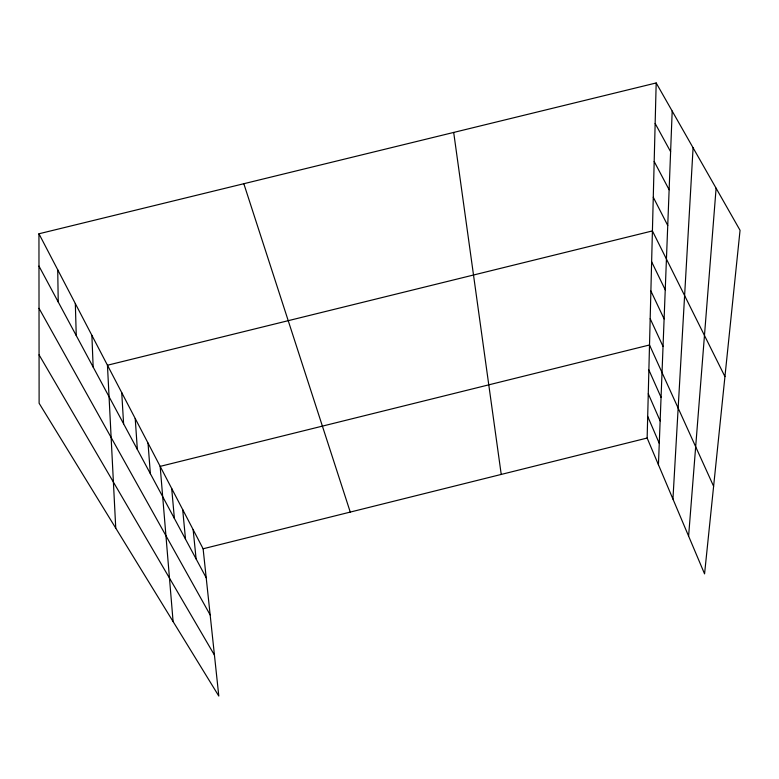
<?xml version="1.0" encoding="UTF-8"?>
<svg xmlns="http://www.w3.org/2000/svg" width="779" height="779" viewBox="0 0 779 779"><rect width="100%" height="100%" fill="white"/><g stroke="black" fill="none" stroke-linecap="round" stroke-linejoin="round"><path stroke-width="1.17" d="M656.181 82.954L740.05 230.302L704.567 573.87L647.145 438.041L656.181 82.954L38.95 233.778L39.116 403.259L218.802 696.046L203.115 548.776L38.95 233.778M658.44 464.751L672.189 111.076M672.939 499.057L693.086 147.786M688.607 536.108L716.105 188.236M203.115 548.776L647.145 438.041M39.067 354.834L214.439 655.09M39.018 308.309L210.155 614.913M655.149 123.471L670.612 151.701M38.979 266.106L206.192 577.726M654.185 161.496L669.132 189.755M653.279 197.253L667.749 225.482M724.937 376.578L652.422 230.925L107.453 365.234L115.75 528.143M651.634 261.783L665.247 289.837M650.893 290.995L664.107 318.913M650.183 318.689L663.036 346.451M713.613 486.271L649.511 344.98L160.162 466.368L173.094 621.574M648.878 369.967L661.059 397.348M648.274 393.755L660.144 420.923M647.7 416.414L659.277 443.368M243.827 183.717L350.258 512.076M453.69 132.43L501.228 474.43M193.143 529.642L196.104 558.923M182.685 509.573L185.519 539.195M171.701 488.511L174.389 518.454M148.02 443.076L150.357 473.661M135.225 418.518L137.347 449.415M121.728 392.616L123.598 423.805M91.883 335.34L93.159 367.075M75.329 303.596L76.254 335.564M57.724 269.807L58.23 301.979"/></g></svg>
